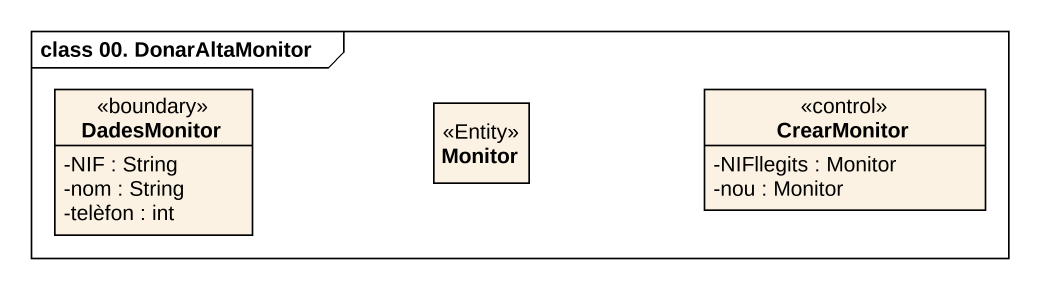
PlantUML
@startuml
mainframe class 00. DonarAltaMonitor
hide circle
hide empty members
skinparam classAttributeIconSize 0
class DadesMonitor <<boundary>> {
  -NIF : String
  -nom : String
  -telèfon : int
}
class Monitor <<Entity>>
class CrearMonitor <<control>> {
  -NIFllegits : Monitor
  -nou : Monitor
}
@enduml
